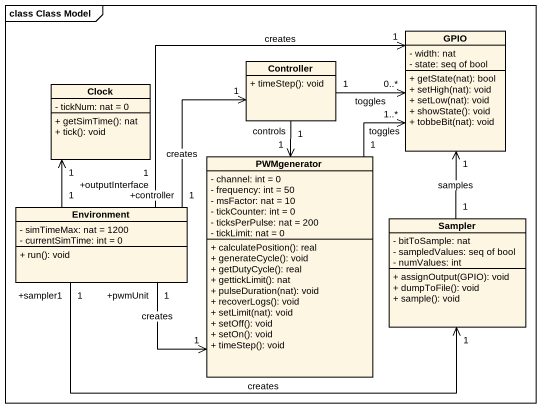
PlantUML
@startuml
mainframe class Class Model
hide circle
hide empty members
skinparam classAttributeIconSize 0
class Controller {
  + timeStep(): void
}
class GPIO {
  - width: nat
  - state: seq of bool
  + getState(nat): bool
  + setHigh(nat): void
  + setLow(nat): void
  + showState(): void
  + tobbeBit(nat): void
}
class Clock {
  - tickNum: nat = 0
  + getSimTime(): nat
  + tick(): void
}
class PWMgenerator {
  - channel: int = 0
  - frequency: int = 50
  - msFactor: nat = 10
  - tickCounter: int = 0
  - ticksPerPulse: nat = 200
  - tickLimit: nat = 0
  + calculatePosition(): real
  + generateCycle(): void
  + getDutyCycle(): real
  + gettickLimit(): nat
  + pulseDuration(nat): void
  + recoverLogs(): void
  + setLimit(nat): void
  + setOff(): void
  + setOn(): void
  + timeStep(): void
}
class Environment {
  - simTimeMax: nat = 1200
  - currentSimTime: int = 0
  + run(): void
}
class Sampler {
  - bitToSample: nat
  - sampledValues: seq of bool
  - numValues: int
  + assignOutput(GPIO): void
  + dumpToFile(): void
  + sample(): void
}
Controller "1" -right-> "0..*" GPIO : toggles
Controller "1" --> "1" PWMgenerator : controls
PWMgenerator "1" -up-> "1..*" GPIO : toggles
Environment "+controller\n1" -up-> "1" Controller : creates
Environment "+outputInterface\n1" -right-> "1" GPIO : creates
Environment "1" -up-> "1" Clock
Environment "+pwmUnit\n1" -right-> "1" PWMgenerator : creates
Environment "+sampler1\n1" -right-> "1" Sampler : creates
Sampler "1" -up-> "1" GPIO : samples
@enduml
